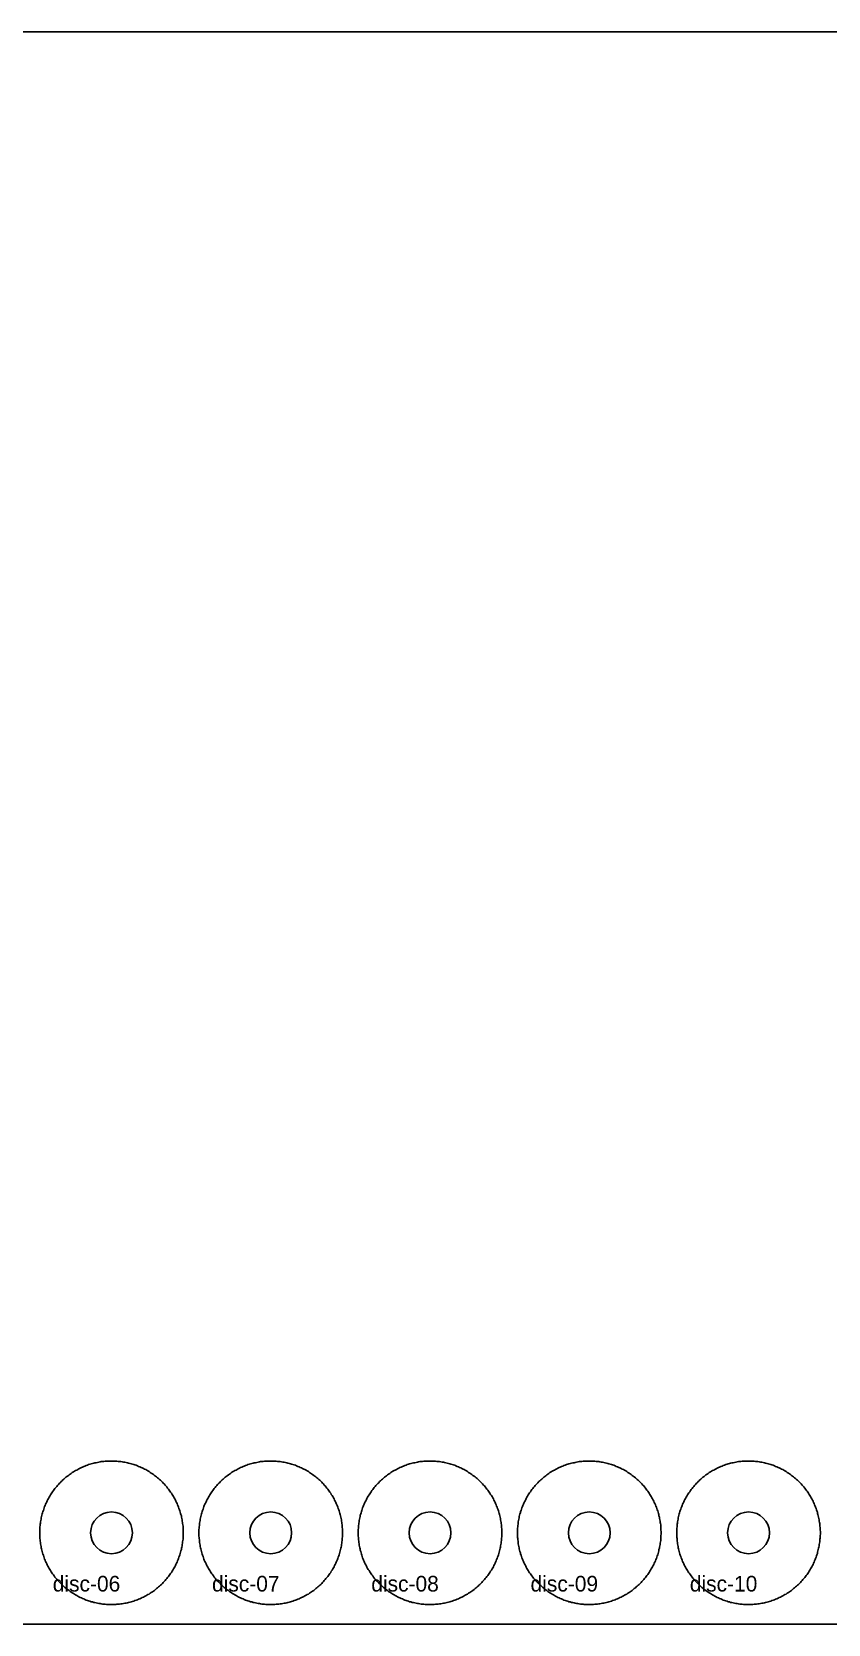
# Model space of a CAD drawing. Header units: millimetres. Extents: x 0 to 2440, y 0 to 1220.
# Drawn here: x 619 to 1229, y 0 to 1220 of the extents above; entities that cross this region are included whole.
import ezdxf

# ---------------------------------------------------------------- set-up
doc = ezdxf.new("R2010")
doc.units = ezdxf.units.MM
doc.layers.add('CUT_INSIDE', color=5, linetype='Continuous')
doc.layers.add('CUT_OUTSIDE', color=1, linetype='Continuous')

msp = doc.modelspace()

# ---------------------------------------------------------------- linework, layer by layer
at = {"layer": 'CUT_INSIDE'}
for centre in [(680, 70), (802, 70), (924, 70), (1046, 70), (1168, 70)]:
    msp.add_circle(centre, 16, dxfattribs=at)
at = {"layer": 'CUT_OUTSIDE'}
for points in [[(735, 70), (735, 71), (734.9, 72), (734.9, 73), (734.8, 74), (734.8, 75), (734.7, 76), (734.5, 77), (734.4, 78), (734.2, 79), (734.1, 80), (733.9, 80.9), (733.7, 81.9), (733.5, 82.9), (733.2, 83.9), (732.9, 84.8), (732.7, 85.8), (732.4, 86.8), (732.1, 87.7), (731.7, 88.7), (731.4, 89.6), (731, 90.5), (730.6, 91.5), (730.2, 92.4), (729.8, 93.3), (729.4, 94.2), (728.9, 95.1), (728.5, 96), (728, 96.8), (727.5, 97.7), (727, 98.6), (726.5, 99.4), (725.9, 100.3), (725.3, 101.1), (724.8, 101.9), (724.2, 102.7), (723.6, 103.5), (723, 104.3), (722.3, 105.1), (721.7, 105.9), (721, 106.6), (720.4, 107.4), (719.7, 108.1), (719, 108.8), (718.3, 109.5), (717.5, 110.2), (716.8, 110.9), (716, 111.5), (715.3, 112.2), (714.5, 112.8), (713.7, 113.4), (712.9, 114), (712.1, 114.6), (711.3, 115.2), (710.5, 115.8), (709.6, 116.3), (708.8, 116.9), (707.9, 117.4), (707.1, 117.9), (706.2, 118.4), (705.3, 118.8), (704.4, 119.3), (703.5, 119.7), (702.6, 120.1), (701.7, 120.5), (700.7, 120.9), (699.8, 121.3), (698.9, 121.7), (697.9, 122), (697, 122.3), (696, 122.6), (695.1, 122.9), (694.1, 123.2), (693.1, 123.4), (692.2, 123.6), (691.2, 123.8), (690.2, 124), (689.2, 124.2), (688.2, 124.4), (687.2, 124.5), (686.2, 124.6), (685.2, 124.7), (684.2, 124.8), (683.2, 124.9), (682.2, 125), (681.2, 125), (680.2, 125), (679.2, 125), (678.2, 125), (677.2, 124.9), (676.2, 124.9), (675.2, 124.8), (674.2, 124.7), (673.2, 124.6), (672.2, 124.5), (671.3, 124.3), (670.3, 124.1), (669.3, 123.9), (668.3, 123.7), (667.3, 123.5), (666.4, 123.3), (665.4, 123), (664.4, 122.8), (663.5, 122.5), (662.5, 122.2), (661.6, 121.8), (660.6, 121.5), (659.7, 121.1), (658.8, 120.7), (657.8, 120.3), (656.9, 119.9), (656, 119.5), (655.1, 119.1), (654.2, 118.6), (653.4, 118.1), (652.5, 117.6), (651.6, 117.1), (650.8, 116.6), (649.9, 116.1), (649.1, 115.5), (648.3, 114.9), (647.5, 114.3), (646.7, 113.7), (645.9, 113.1), (645.1, 112.5), (644.3, 111.9), (643.6, 111.2), (642.8, 110.5), (642.1, 109.9), (641.4, 109.2), (640.7, 108.4), (640, 107.7), (639.3, 107), (638.6, 106.2), (638, 105.5), (637.3, 104.7), (636.7, 103.9), (636.1, 103.1), (635.5, 102.3), (634.9, 101.5), (634.3, 100.7), (633.8, 99.8), (633.3, 99), (632.7, 98.1), (632.2, 97.3), (631.7, 96.4), (631.3, 95.5), (630.8, 94.6), (630.4, 93.7), (629.9, 92.8), (629.5, 91.9), (629.1, 91), (628.8, 90.1), (628.4, 89.1), (628.1, 88.2), (627.8, 87.2), (627.5, 86.3), (627.2, 85.3), (626.9, 84.4), (626.6, 83.4), (626.4, 82.4), (626.2, 81.4), (626, 80.5), (625.8, 79.5), (625.6, 78.5), (625.5, 77.5), (625.4, 76.5), (625.3, 75.5), (625.2, 74.5), (625.1, 73.5), (625, 72.5), (625, 71.5), (625, 70.5), (625, 69.5), (625, 68.5), (625, 67.5), (625.1, 66.5), (625.2, 65.5), (625.3, 64.5), (625.4, 63.5), (625.5, 62.5), (625.6, 61.5), (625.8, 60.5), (626, 59.5), (626.2, 58.6), (626.4, 57.6), (626.6, 56.6), (626.9, 55.6), (627.2, 54.7), (627.5, 53.7), (627.8, 52.8), (628.1, 51.8), (628.4, 50.9), (628.8, 49.9), (629.1, 49), (629.5, 48.1), (629.9, 47.2), (630.4, 46.3), (630.8, 45.4), (631.3, 44.5), (631.7, 43.6), (632.2, 42.7), (632.7, 41.9), (633.3, 41), (633.8, 40.1), (634.3, 39.3), (634.9, 38.5), (635.5, 37.7), (636.1, 36.9), (636.7, 36.1), (637.3, 35.3), (638, 34.5), (638.6, 33.8), (639.3, 33), (640, 32.3), (640.7, 31.6), (641.4, 30.8), (642.1, 30.1), (642.8, 29.5), (643.6, 28.8), (644.3, 28.1), (645.1, 27.5), (645.9, 26.9), (646.7, 26.3), (647.5, 25.7), (648.3, 25.1), (649.1, 24.5), (649.9, 23.9), (650.8, 23.4), (651.6, 22.9), (652.5, 22.4), (653.4, 21.9), (654.2, 21.4), (655.1, 20.9), (656, 20.5), (656.9, 20.1), (657.8, 19.7), (658.8, 19.3), (659.7, 18.9), (660.6, 18.5), (661.6, 18.2), (662.5, 17.8), (663.5, 17.5), (664.4, 17.2), (665.4, 17), (666.4, 16.7), (667.3, 16.5), (668.3, 16.3), (669.3, 16.1), (670.3, 15.9), (671.3, 15.7), (672.2, 15.5), (673.2, 15.4), (674.2, 15.3), (675.2, 15.2), (676.2, 15.1), (677.2, 15.1), (678.2, 15), (679.2, 15), (680.2, 15), (681.2, 15), (682.2, 15), (683.2, 15.1), (684.2, 15.2), (685.2, 15.3), (686.2, 15.4), (687.2, 15.5), (688.2, 15.6), (689.2, 15.8), (690.2, 16), (691.2, 16.1), (692.2, 16.4), (693.1, 16.6), (694.1, 16.8), (695.1, 17.1), (696, 17.4), (697, 17.7), (697.9, 18), (698.9, 18.3), (699.8, 18.7), (700.7, 19.1), (701.7, 19.5), (702.6, 19.9), (703.5, 20.3), (704.4, 20.7), (705.3, 21.2), (706.2, 21.6), (707.1, 22.1), (707.9, 22.6), (708.8, 23.1), (709.6, 23.7), (710.5, 24.2), (711.3, 24.8), (712.1, 25.4), (712.9, 25.9), (713.7, 26.6), (714.5, 27.2), (715.3, 27.8), (716, 28.5), (716.8, 29.1), (717.5, 29.8), (718.3, 30.5), (719, 31.2), (719.7, 31.9), (720.4, 32.6), (721, 33.4), (721.7, 34.1), (722.3, 34.9), (723, 35.7), (723.6, 36.5), (724.2, 37.3), (724.8, 38.1), (725.3, 38.9), (725.9, 39.7), (726.5, 40.6), (727, 41.4), (727.5, 42.3), (728, 43.2), (728.5, 44), (728.9, 44.9), (729.4, 45.8), (729.8, 46.7), (730.2, 47.6), (730.6, 48.5), (731, 49.5), (731.4, 50.4), (731.7, 51.3), (732.1, 52.3), (732.4, 53.2), (732.7, 54.2), (732.9, 55.2), (733.2, 56.1), (733.5, 57.1), (733.7, 58.1), (733.9, 59.1), (734.1, 60), (734.2, 61), (734.4, 62), (734.5, 63), (734.7, 64), (734.8, 65), (734.8, 66), (734.9, 67), (734.9, 68), (735, 69), (735, 70)], [(857, 70), (857, 71), (856.9, 72), (856.9, 73), (856.8, 74), (856.8, 75), (856.7, 76), (856.5, 77), (856.4, 78), (856.2, 79), (856.1, 80), (855.9, 80.9), (855.7, 81.9), (855.4, 82.9), (855.2, 83.9), (854.9, 84.8), (854.7, 85.8), (854.4, 86.8), (854.1, 87.7), (853.7, 88.7), (853.4, 89.6), (853, 90.5), (852.6, 91.5), (852.2, 92.4), (851.8, 93.3), (851.4, 94.2), (850.9, 95.1), (850.5, 96), (850, 96.8), (849.5, 97.7), (849, 98.6), (848.4, 99.4), (847.9, 100.3), (847.3, 101.1), (846.8, 101.9), (846.2, 102.7), (845.6, 103.5), (845, 104.3), (844.3, 105.1), (843.7, 105.9), (843, 106.6), (842.4, 107.4), (841.7, 108.1), (841, 108.8), (840.3, 109.5), (839.5, 110.2), (838.8, 110.9), (838, 111.5), (837.3, 112.2), (836.5, 112.8), (835.7, 113.4), (834.9, 114), (834.1, 114.6), (833.3, 115.2), (832.5, 115.8), (831.6, 116.3), (830.8, 116.9), (829.9, 117.4), (829, 117.9), (828.2, 118.4), (827.3, 118.8), (826.4, 119.3), (825.5, 119.7), (824.6, 120.1), (823.7, 120.5), (822.7, 120.9), (821.8, 121.3), (820.9, 121.7), (819.9, 122), (819, 122.3), (818, 122.6), (817.1, 122.9), (816.1, 123.2), (815.1, 123.4), (814.2, 123.6), (813.2, 123.8), (812.2, 124), (811.2, 124.2), (810.2, 124.4), (809.2, 124.5), (808.2, 124.6), (807.2, 124.7), (806.2, 124.8), (805.2, 124.9), (804.2, 125), (803.2, 125), (802.2, 125), (801.2, 125), (800.2, 125), (799.2, 124.9), (798.2, 124.9), (797.2, 124.8), (796.2, 124.7), (795.2, 124.6), (794.2, 124.5), (793.3, 124.3), (792.3, 124.1), (791.3, 123.9), (790.3, 123.7), (789.3, 123.5), (788.4, 123.3), (787.4, 123), (786.4, 122.8), (785.5, 122.5), (784.5, 122.2), (783.6, 121.8), (782.6, 121.5), (781.7, 121.1), (780.8, 120.7), (779.8, 120.3), (778.9, 119.9), (778, 119.5), (777.1, 119.1), (776.2, 118.6), (775.4, 118.1), (774.5, 117.6), (773.6, 117.1), (772.8, 116.6), (771.9, 116.1), (771.1, 115.5), (770.3, 114.9), (769.5, 114.3), (768.7, 113.7), (767.9, 113.1), (767.1, 112.5), (766.3, 111.9), (765.6, 111.2), (764.8, 110.5), (764.1, 109.9), (763.4, 109.2), (762.7, 108.4), (762, 107.7), (761.3, 107), (760.6, 106.2), (760, 105.5), (759.3, 104.7), (758.7, 103.9), (758.1, 103.1), (757.5, 102.3), (756.9, 101.5), (756.3, 100.7), (755.8, 99.8), (755.3, 99), (754.7, 98.1), (754.2, 97.3), (753.7, 96.4), (753.3, 95.5), (752.8, 94.6), (752.4, 93.7), (751.9, 92.8), (751.5, 91.9), (751.1, 91), (750.8, 90.1), (750.4, 89.1), (750.1, 88.2), (749.8, 87.2), (749.4, 86.3), (749.2, 85.3), (748.9, 84.4), (748.6, 83.4), (748.4, 82.4), (748.2, 81.4), (748, 80.5), (747.8, 79.5), (747.6, 78.5), (747.5, 77.5), (747.4, 76.5), (747.3, 75.5), (747.2, 74.5), (747.1, 73.5), (747, 72.5), (747, 71.5), (747, 70.5), (747, 69.5), (747, 68.5), (747, 67.5), (747.1, 66.5), (747.2, 65.5), (747.3, 64.5), (747.4, 63.5), (747.5, 62.5), (747.6, 61.5), (747.8, 60.5), (748, 59.5), (748.2, 58.6), (748.4, 57.6), (748.6, 56.6), (748.9, 55.6), (749.2, 54.7), (749.4, 53.7), (749.8, 52.8), (750.1, 51.8), (750.4, 50.9), (750.8, 49.9), (751.1, 49), (751.5, 48.1), (751.9, 47.2), (752.4, 46.3), (752.8, 45.4), (753.3, 44.5), (753.7, 43.6), (754.2, 42.7), (754.7, 41.9), (755.3, 41), (755.8, 40.1), (756.3, 39.3), (756.9, 38.5), (757.5, 37.7), (758.1, 36.9), (758.7, 36.1), (759.3, 35.3), (760, 34.5), (760.6, 33.8), (761.3, 33), (762, 32.3), (762.7, 31.6), (763.4, 30.8), (764.1, 30.1), (764.8, 29.5), (765.6, 28.8), (766.3, 28.1), (767.1, 27.5), (767.9, 26.9), (768.7, 26.3), (769.5, 25.7), (770.3, 25.1), (771.1, 24.5), (771.9, 23.9), (772.8, 23.4), (773.6, 22.9), (774.5, 22.4), (775.4, 21.9), (776.2, 21.4), (777.1, 20.9), (778, 20.5), (778.9, 20.1), (779.8, 19.7), (780.8, 19.3), (781.7, 18.9), (782.6, 18.5), (783.6, 18.2), (784.5, 17.8), (785.5, 17.5), (786.4, 17.2), (787.4, 17), (788.4, 16.7), (789.3, 16.5), (790.3, 16.3), (791.3, 16.1), (792.3, 15.9), (793.3, 15.7), (794.2, 15.5), (795.2, 15.4), (796.2, 15.3), (797.2, 15.2), (798.2, 15.1), (799.2, 15.1), (800.2, 15), (801.2, 15), (802.2, 15), (803.2, 15), (804.2, 15), (805.2, 15.1), (806.2, 15.2), (807.2, 15.3), (808.2, 15.4), (809.2, 15.5), (810.2, 15.6), (811.2, 15.8), (812.2, 16), (813.2, 16.1), (814.2, 16.4), (815.1, 16.6), (816.1, 16.8), (817.1, 17.1), (818, 17.4), (819, 17.7), (819.9, 18), (820.9, 18.3), (821.8, 18.7), (822.7, 19.1), (823.7, 19.5), (824.6, 19.9), (825.5, 20.3), (826.4, 20.7), (827.3, 21.2), (828.2, 21.6), (829, 22.1), (829.9, 22.6), (830.8, 23.1), (831.6, 23.7), (832.5, 24.2), (833.3, 24.8), (834.1, 25.4), (834.9, 25.9), (835.7, 26.6), (836.5, 27.2), (837.3, 27.8), (838, 28.5), (838.8, 29.1), (839.5, 29.8), (840.3, 30.5), (841, 31.2), (841.7, 31.9), (842.4, 32.6), (843, 33.4), (843.7, 34.1), (844.3, 34.9), (845, 35.7), (845.6, 36.5), (846.2, 37.3), (846.8, 38.1), (847.3, 38.9), (847.9, 39.7), (848.4, 40.6), (849, 41.4), (849.5, 42.3), (850, 43.2), (850.5, 44), (850.9, 44.9), (851.4, 45.8), (851.8, 46.7), (852.2, 47.6), (852.6, 48.5), (853, 49.5), (853.4, 50.4), (853.7, 51.3), (854.1, 52.3), (854.4, 53.2), (854.7, 54.2), (854.9, 55.2), (855.2, 56.1), (855.4, 57.1), (855.7, 58.1), (855.9, 59.1), (856.1, 60), (856.2, 61), (856.4, 62), (856.5, 63), (856.7, 64), (856.8, 65), (856.8, 66), (856.9, 67), (856.9, 68), (857, 69), (857, 70)], [(979, 70), (979, 71), (978.9, 72), (978.9, 73), (978.8, 74), (978.8, 75), (978.7, 76), (978.5, 77), (978.4, 78), (978.2, 79), (978.1, 80), (977.9, 80.9), (977.7, 81.9), (977.4, 82.9), (977.2, 83.9), (976.9, 84.8), (976.7, 85.8), (976.4, 86.8), (976.1, 87.7), (975.7, 88.7), (975.4, 89.6), (975, 90.5), (974.6, 91.5), (974.2, 92.4), (973.8, 93.3), (973.4, 94.2), (972.9, 95.1), (972.5, 96), (972, 96.8), (971.5, 97.7), (971, 98.6), (970.4, 99.4), (969.9, 100.3), (969.3, 101.1), (968.8, 101.9), (968.2, 102.7), (967.6, 103.5), (967, 104.3), (966.3, 105.1), (965.7, 105.9), (965, 106.6), (964.3, 107.4), (963.7, 108.1), (963, 108.8), (962.2, 109.5), (961.5, 110.2), (960.8, 110.9), (960, 111.5), (959.3, 112.2), (958.5, 112.8), (957.7, 113.4), (956.9, 114), (956.1, 114.6), (955.3, 115.2), (954.5, 115.8), (953.6, 116.3), (952.8, 116.9), (951.9, 117.4), (951, 117.9), (950.2, 118.4), (949.3, 118.8), (948.4, 119.3), (947.5, 119.7), (946.6, 120.1), (945.7, 120.5), (944.7, 120.9), (943.8, 121.3), (942.9, 121.7), (941.9, 122), (941, 122.3), (940, 122.6), (939.1, 122.9), (938.1, 123.2), (937.1, 123.4), (936.2, 123.6), (935.2, 123.8), (934.2, 124), (933.2, 124.2), (932.2, 124.4), (931.2, 124.5), (930.2, 124.6), (929.2, 124.7), (928.2, 124.8), (927.2, 124.9), (926.2, 125), (925.2, 125), (924.2, 125), (923.2, 125), (922.2, 125), (921.2, 124.9), (920.2, 124.9), (919.2, 124.8), (918.2, 124.7), (917.2, 124.6), (916.2, 124.5), (915.3, 124.3), (914.3, 124.1), (913.3, 123.9), (912.3, 123.7), (911.3, 123.5), (910.4, 123.3), (909.4, 123), (908.4, 122.8), (907.5, 122.5), (906.5, 122.2), (905.6, 121.8), (904.6, 121.5), (903.7, 121.1), (902.8, 120.7), (901.8, 120.3), (900.9, 119.9), (900, 119.5), (899.1, 119.1), (898.2, 118.6), (897.4, 118.1), (896.5, 117.6), (895.6, 117.1), (894.8, 116.6), (893.9, 116.1), (893.1, 115.5), (892.3, 114.9), (891.5, 114.3), (890.6, 113.7), (889.9, 113.1), (889.1, 112.5), (888.3, 111.9), (887.6, 111.2), (886.8, 110.5), (886.1, 109.9), (885.4, 109.2), (884.7, 108.4), (884, 107.7), (883.3, 107), (882.6, 106.2), (882, 105.5), (881.3, 104.7), (880.7, 103.9), (880.1, 103.1), (879.5, 102.3), (878.9, 101.5), (878.3, 100.7), (877.8, 99.8), (877.3, 99), (876.7, 98.1), (876.2, 97.3), (875.7, 96.4), (875.3, 95.5), (874.8, 94.6), (874.4, 93.7), (873.9, 92.8), (873.5, 91.9), (873.1, 91), (872.8, 90.1), (872.4, 89.1), (872.1, 88.2), (871.8, 87.2), (871.4, 86.3), (871.2, 85.3), (870.9, 84.4), (870.6, 83.4), (870.4, 82.4), (870.2, 81.4), (870, 80.5), (869.8, 79.5), (869.6, 78.5), (869.5, 77.5), (869.4, 76.5), (869.3, 75.5), (869.2, 74.5), (869.1, 73.5), (869, 72.5), (869, 71.5), (869, 70.5), (869, 69.5), (869, 68.5), (869, 67.5), (869.1, 66.5), (869.2, 65.5), (869.3, 64.5), (869.4, 63.5), (869.5, 62.5), (869.6, 61.5), (869.8, 60.5), (870, 59.5), (870.2, 58.6), (870.4, 57.6), (870.6, 56.6), (870.9, 55.6), (871.2, 54.7), (871.4, 53.7), (871.8, 52.8), (872.1, 51.8), (872.4, 50.9), (872.8, 49.9), (873.1, 49), (873.5, 48.1), (873.9, 47.2), (874.4, 46.3), (874.8, 45.4), (875.3, 44.5), (875.7, 43.6), (876.2, 42.7), (876.7, 41.9), (877.3, 41), (877.8, 40.1), (878.3, 39.3), (878.9, 38.5), (879.5, 37.7), (880.1, 36.9), (880.7, 36.1), (881.3, 35.3), (882, 34.5), (882.6, 33.8), (883.3, 33), (884, 32.3), (884.7, 31.6), (885.4, 30.8), (886.1, 30.1), (886.8, 29.5), (887.6, 28.8), (888.3, 28.1), (889.1, 27.5), (889.9, 26.9), (890.6, 26.3), (891.5, 25.7), (892.3, 25.1), (893.1, 24.5), (893.9, 23.9), (894.8, 23.4), (895.6, 22.9), (896.5, 22.4), (897.4, 21.9), (898.2, 21.4), (899.1, 20.9), (900, 20.5), (900.9, 20.1), (901.8, 19.7), (902.8, 19.3), (903.7, 18.9), (904.6, 18.5), (905.6, 18.2), (906.5, 17.8), (907.5, 17.5), (908.4, 17.2), (909.4, 17), (910.4, 16.7), (911.3, 16.5), (912.3, 16.3), (913.3, 16.1), (914.3, 15.9), (915.3, 15.7), (916.2, 15.5), (917.2, 15.4), (918.2, 15.3), (919.2, 15.2), (920.2, 15.1), (921.2, 15.1), (922.2, 15), (923.2, 15), (924.2, 15), (925.2, 15), (926.2, 15), (927.2, 15.1), (928.2, 15.2), (929.2, 15.3), (930.2, 15.4), (931.2, 15.5), (932.2, 15.6), (933.2, 15.8), (934.2, 16), (935.2, 16.1), (936.2, 16.4), (937.1, 16.6), (938.1, 16.8), (939.1, 17.1), (940, 17.4), (941, 17.7), (941.9, 18), (942.9, 18.3), (943.8, 18.7), (944.7, 19.1), (945.7, 19.5), (946.6, 19.9), (947.5, 20.3), (948.4, 20.7), (949.3, 21.2), (950.2, 21.6), (951, 22.1), (951.9, 22.6), (952.8, 23.1), (953.6, 23.7), (954.5, 24.2), (955.3, 24.8), (956.1, 25.4), (956.9, 25.9), (957.7, 26.6), (958.5, 27.2), (959.3, 27.8), (960, 28.5), (960.8, 29.1), (961.5, 29.8), (962.2, 30.5), (963, 31.2), (963.7, 31.9), (964.3, 32.6), (965, 33.4), (965.7, 34.1), (966.3, 34.9), (967, 35.7), (967.6, 36.5), (968.2, 37.3), (968.8, 38.1), (969.3, 38.9), (969.9, 39.7), (970.4, 40.6), (971, 41.4), (971.5, 42.3), (972, 43.2), (972.5, 44), (972.9, 44.9), (973.4, 45.8), (973.8, 46.7), (974.2, 47.6), (974.6, 48.5), (975, 49.5), (975.4, 50.4), (975.7, 51.3), (976.1, 52.3), (976.4, 53.2), (976.7, 54.2), (976.9, 55.2), (977.2, 56.1), (977.4, 57.1), (977.7, 58.1), (977.9, 59.1), (978.1, 60), (978.2, 61), (978.4, 62), (978.5, 63), (978.7, 64), (978.8, 65), (978.8, 66), (978.9, 67), (978.9, 68), (979, 69), (979, 70)], [(1101, 70), (1101, 71), (1100.9, 72), (1100.9, 73), (1100.8, 74), (1100.8, 75), (1100.7, 76), (1100.5, 77), (1100.4, 78), (1100.2, 79), (1100.1, 80), (1099.9, 80.9), (1099.7, 81.9), (1099.4, 82.9), (1099.2, 83.9), (1098.9, 84.8), (1098.7, 85.8), (1098.4, 86.8), (1098.1, 87.7), (1097.7, 88.7), (1097.4, 89.6), (1097, 90.5), (1096.6, 91.5), (1096.2, 92.4), (1095.8, 93.3), (1095.4, 94.2), (1094.9, 95.1), (1094.5, 96), (1094, 96.8), (1093.5, 97.7), (1093, 98.6), (1092.4, 99.4), (1091.9, 100.3), (1091.3, 101.1), (1090.8, 101.9), (1090.2, 102.7), (1089.6, 103.5), (1089, 104.3), (1088.3, 105.1), (1087.7, 105.9), (1087, 106.6), (1086.3, 107.4), (1085.7, 108.1), (1085, 108.8), (1084.2, 109.5), (1083.5, 110.2), (1082.8, 110.9), (1082, 111.5), (1081.3, 112.2), (1080.5, 112.8), (1079.7, 113.4), (1078.9, 114), (1078.1, 114.6), (1077.3, 115.2), (1076.5, 115.8), (1075.6, 116.3), (1074.8, 116.9), (1073.9, 117.4), (1073, 117.9), (1072.2, 118.4), (1071.3, 118.8), (1070.4, 119.3), (1069.5, 119.7), (1068.6, 120.1), (1067.7, 120.5), (1066.7, 120.9), (1065.8, 121.3), (1064.9, 121.7), (1063.9, 122), (1063, 122.3), (1062, 122.6), (1061.1, 122.9), (1060.1, 123.2), (1059.1, 123.4), (1058.1, 123.6), (1057.2, 123.8), (1056.2, 124), (1055.2, 124.2), (1054.2, 124.4), (1053.2, 124.5), (1052.2, 124.6), (1051.2, 124.7), (1050.2, 124.8), (1049.2, 124.9), (1048.2, 125), (1047.2, 125), (1046.2, 125), (1045.2, 125), (1044.2, 125), (1043.2, 124.9), (1042.2, 124.9), (1041.2, 124.8), (1040.2, 124.7), (1039.2, 124.6), (1038.2, 124.5), (1037.3, 124.3), (1036.3, 124.1), (1035.3, 123.9), (1034.3, 123.7), (1033.3, 123.5), (1032.4, 123.3), (1031.4, 123), (1030.4, 122.8), (1029.5, 122.5), (1028.5, 122.2), (1027.6, 121.8), (1026.6, 121.5), (1025.7, 121.1), (1024.8, 120.7), (1023.8, 120.3), (1022.9, 119.9), (1022, 119.5), (1021.1, 119.1), (1020.2, 118.6), (1019.4, 118.1), (1018.5, 117.6), (1017.6, 117.1), (1016.8, 116.6), (1015.9, 116.1), (1015.1, 115.5), (1014.3, 114.9), (1013.4, 114.3), (1012.6, 113.7), (1011.9, 113.1), (1011.1, 112.5), (1010.3, 111.9), (1009.6, 111.2), (1008.8, 110.5), (1008.1, 109.9), (1007.4, 109.2), (1006.6, 108.4), (1006, 107.7), (1005.3, 107), (1004.6, 106.2), (1004, 105.5), (1003.3, 104.7), (1002.7, 103.9), (1002.1, 103.1), (1001.5, 102.3), (1000.9, 101.5), (1000.3, 100.7), (999.8, 99.8), (999.2, 99), (998.7, 98.1), (998.2, 97.3), (997.7, 96.4), (997.3, 95.5), (996.8, 94.6), (996.4, 93.7), (995.9, 92.8), (995.5, 91.9), (995.1, 91), (994.8, 90.1), (994.4, 89.1), (994.1, 88.2), (993.7, 87.2), (993.4, 86.3), (993.2, 85.3), (992.9, 84.4), (992.6, 83.4), (992.4, 82.4), (992.2, 81.4), (992, 80.5), (991.8, 79.5), (991.6, 78.5), (991.5, 77.5), (991.4, 76.5), (991.3, 75.5), (991.2, 74.5), (991.1, 73.5), (991, 72.5), (991, 71.5), (991, 70.5), (991, 69.5), (991, 68.5), (991, 67.5), (991.1, 66.5), (991.2, 65.5), (991.3, 64.5), (991.4, 63.5), (991.5, 62.5), (991.6, 61.5), (991.8, 60.5), (992, 59.5), (992.2, 58.6), (992.4, 57.6), (992.6, 56.6), (992.9, 55.6), (993.2, 54.7), (993.4, 53.7), (993.7, 52.8), (994.1, 51.8), (994.4, 50.9), (994.8, 49.9), (995.1, 49), (995.5, 48.1), (995.9, 47.2), (996.4, 46.3), (996.8, 45.4), (997.3, 44.5), (997.7, 43.6), (998.2, 42.7), (998.7, 41.9), (999.2, 41), (999.8, 40.1), (1000.3, 39.3), (1000.9, 38.5), (1001.5, 37.7), (1002.1, 36.9), (1002.7, 36.1), (1003.3, 35.3), (1004, 34.5), (1004.6, 33.8), (1005.3, 33), (1006, 32.3), (1006.6, 31.6), (1007.4, 30.8), (1008.1, 30.1), (1008.8, 29.5), (1009.6, 28.8), (1010.3, 28.1), (1011.1, 27.5), (1011.9, 26.9), (1012.6, 26.3), (1013.4, 25.7), (1014.3, 25.1), (1015.1, 24.5), (1015.9, 23.9), (1016.8, 23.4), (1017.6, 22.9), (1018.5, 22.4), (1019.4, 21.9), (1020.2, 21.4), (1021.1, 20.9), (1022, 20.5), (1022.9, 20.1), (1023.8, 19.7), (1024.8, 19.3), (1025.7, 18.9), (1026.6, 18.5), (1027.6, 18.2), (1028.5, 17.8), (1029.5, 17.5), (1030.4, 17.2), (1031.4, 17), (1032.4, 16.7), (1033.3, 16.5), (1034.3, 16.3), (1035.3, 16.1), (1036.3, 15.9), (1037.3, 15.7), (1038.2, 15.5), (1039.2, 15.4), (1040.2, 15.3), (1041.2, 15.2), (1042.2, 15.1), (1043.2, 15.1), (1044.2, 15), (1045.2, 15), (1046.2, 15), (1047.2, 15), (1048.2, 15), (1049.2, 15.1), (1050.2, 15.2), (1051.2, 15.3), (1052.2, 15.4), (1053.2, 15.5), (1054.2, 15.6), (1055.2, 15.8), (1056.2, 16), (1057.2, 16.1), (1058.1, 16.4), (1059.1, 16.6), (1060.1, 16.8), (1061.1, 17.1), (1062, 17.4), (1063, 17.7), (1063.9, 18), (1064.9, 18.3), (1065.8, 18.7), (1066.7, 19.1), (1067.7, 19.5), (1068.6, 19.9), (1069.5, 20.3), (1070.4, 20.7), (1071.3, 21.2), (1072.2, 21.6), (1073, 22.1), (1073.9, 22.6), (1074.8, 23.1), (1075.6, 23.7), (1076.5, 24.2), (1077.3, 24.8), (1078.1, 25.4), (1078.9, 25.9), (1079.7, 26.6), (1080.5, 27.2), (1081.3, 27.8), (1082, 28.5), (1082.8, 29.1), (1083.5, 29.8), (1084.2, 30.5), (1085, 31.2), (1085.7, 31.9), (1086.3, 32.6), (1087, 33.4), (1087.7, 34.1), (1088.3, 34.9), (1089, 35.7), (1089.6, 36.5), (1090.2, 37.3), (1090.8, 38.1), (1091.3, 38.9), (1091.9, 39.7), (1092.4, 40.6), (1093, 41.4), (1093.5, 42.3), (1094, 43.2), (1094.5, 44), (1094.9, 44.9), (1095.4, 45.8), (1095.8, 46.7), (1096.2, 47.6), (1096.6, 48.5), (1097, 49.5), (1097.4, 50.4), (1097.7, 51.3), (1098.1, 52.3), (1098.4, 53.2), (1098.7, 54.2), (1098.9, 55.2), (1099.2, 56.1), (1099.4, 57.1), (1099.7, 58.1), (1099.9, 59.1), (1100.1, 60), (1100.2, 61), (1100.4, 62), (1100.5, 63), (1100.7, 64), (1100.8, 65), (1100.8, 66), (1100.9, 67), (1100.9, 68), (1101, 69), (1101, 70)], [(1223, 70), (1223, 71), (1222.9, 72), (1222.9, 73), (1222.8, 74), (1222.7, 75), (1222.6, 76), (1222.5, 77), (1222.4, 78), (1222.2, 79), (1222.1, 80), (1221.9, 80.9), (1221.7, 81.9), (1221.4, 82.9), (1221.2, 83.9), (1220.9, 84.8), (1220.7, 85.8), (1220.4, 86.8), (1220, 87.7), (1219.7, 88.7), (1219.4, 89.6), (1219, 90.5), (1218.6, 91.5), (1218.2, 92.4), (1217.8, 93.3), (1217.4, 94.2), (1216.9, 95.1), (1216.5, 96), (1216, 96.8), (1215.5, 97.7), (1215, 98.6), (1214.4, 99.4), (1213.9, 100.3), (1213.3, 101.1), (1212.8, 101.9), (1212.2, 102.7), (1211.6, 103.5), (1211, 104.3), (1210.3, 105.1), (1209.7, 105.9), (1209, 106.6), (1208.3, 107.4), (1207.7, 108.1), (1207, 108.8), (1206.2, 109.5), (1205.5, 110.2), (1204.8, 110.9), (1204, 111.5), (1203.3, 112.2), (1202.5, 112.8), (1201.7, 113.4), (1200.9, 114), (1200.1, 114.6), (1199.3, 115.2), (1198.5, 115.8), (1197.6, 116.3), (1196.8, 116.9), (1195.9, 117.4), (1195, 117.9), (1194.2, 118.4), (1193.3, 118.8), (1192.4, 119.3), (1191.5, 119.7), (1190.6, 120.1), (1189.7, 120.5), (1188.7, 120.9), (1187.8, 121.3), (1186.9, 121.7), (1185.9, 122), (1185, 122.3), (1184, 122.6), (1183.1, 122.9), (1182.1, 123.2), (1181.1, 123.4), (1180.1, 123.6), (1179.2, 123.8), (1178.2, 124), (1177.2, 124.2), (1176.2, 124.4), (1175.2, 124.5), (1174.2, 124.6), (1173.2, 124.7), (1172.2, 124.8), (1171.2, 124.9), (1170.2, 125), (1169.2, 125), (1168.2, 125), (1167.2, 125), (1166.2, 125), (1165.2, 124.9), (1164.2, 124.9), (1163.2, 124.8), (1162.2, 124.7), (1161.2, 124.6), (1160.2, 124.5), (1159.2, 124.3), (1158.3, 124.1), (1157.3, 123.9), (1156.3, 123.7), (1155.3, 123.5), (1154.3, 123.3), (1153.4, 123), (1152.4, 122.8), (1151.5, 122.5), (1150.5, 122.2), (1149.6, 121.8), (1148.6, 121.5), (1147.7, 121.1), (1146.8, 120.7), (1145.8, 120.3), (1144.9, 119.9), (1144, 119.5), (1143.1, 119.1), (1142.2, 118.6), (1141.3, 118.1), (1140.5, 117.6), (1139.6, 117.1), (1138.8, 116.6), (1137.9, 116.1), (1137.1, 115.5), (1136.3, 114.9), (1135.4, 114.3), (1134.6, 113.7), (1133.9, 113.1), (1133.1, 112.5), (1132.3, 111.9), (1131.5, 111.2), (1130.8, 110.5), (1130.1, 109.9), (1129.4, 109.2), (1128.6, 108.4), (1128, 107.7), (1127.3, 107), (1126.6, 106.2), (1126, 105.5), (1125.3, 104.7), (1124.7, 103.9), (1124.1, 103.1), (1123.5, 102.3), (1122.9, 101.5), (1122.3, 100.7), (1121.8, 99.8), (1121.2, 99), (1120.7, 98.1), (1120.2, 97.3), (1119.7, 96.4), (1119.3, 95.5), (1118.8, 94.6), (1118.4, 93.7), (1117.9, 92.8), (1117.5, 91.9), (1117.1, 91), (1116.8, 90.1), (1116.4, 89.1), (1116.1, 88.2), (1115.7, 87.2), (1115.4, 86.3), (1115.2, 85.3), (1114.9, 84.4), (1114.6, 83.4), (1114.4, 82.4), (1114.2, 81.4), (1114, 80.5), (1113.8, 79.5), (1113.6, 78.5), (1113.5, 77.5), (1113.4, 76.5), (1113.3, 75.5), (1113.2, 74.5), (1113.1, 73.5), (1113, 72.5), (1113, 71.5), (1113, 70.5), (1113, 69.5), (1113, 68.5), (1113, 67.5), (1113.1, 66.5), (1113.2, 65.5), (1113.3, 64.5), (1113.4, 63.5), (1113.5, 62.5), (1113.6, 61.5), (1113.8, 60.5), (1114, 59.5), (1114.2, 58.6), (1114.4, 57.6), (1114.6, 56.6), (1114.9, 55.6), (1115.2, 54.7), (1115.4, 53.7), (1115.7, 52.8), (1116.1, 51.8), (1116.4, 50.9), (1116.8, 49.9), (1117.1, 49), (1117.5, 48.1), (1117.9, 47.2), (1118.4, 46.3), (1118.8, 45.4), (1119.3, 44.5), (1119.7, 43.6), (1120.2, 42.7), (1120.7, 41.9), (1121.2, 41), (1121.8, 40.1), (1122.3, 39.3), (1122.9, 38.5), (1123.5, 37.7), (1124.1, 36.9), (1124.7, 36.1), (1125.3, 35.3), (1126, 34.5), (1126.6, 33.8), (1127.3, 33), (1128, 32.3), (1128.6, 31.6), (1129.4, 30.8), (1130.1, 30.1), (1130.8, 29.5), (1131.5, 28.8), (1132.3, 28.1), (1133.1, 27.5), (1133.9, 26.9), (1134.6, 26.3), (1135.4, 25.7), (1136.3, 25.1), (1137.1, 24.5), (1137.9, 23.9), (1138.8, 23.4), (1139.6, 22.9), (1140.5, 22.4), (1141.3, 21.9), (1142.2, 21.4), (1143.1, 20.9), (1144, 20.5), (1144.9, 20.1), (1145.8, 19.7), (1146.8, 19.3), (1147.7, 18.9), (1148.6, 18.5), (1149.6, 18.2), (1150.5, 17.8), (1151.5, 17.5), (1152.4, 17.2), (1153.4, 17), (1154.3, 16.7), (1155.3, 16.5), (1156.3, 16.3), (1157.3, 16.1), (1158.3, 15.9), (1159.2, 15.7), (1160.2, 15.5), (1161.2, 15.4), (1162.2, 15.3), (1163.2, 15.2), (1164.2, 15.1), (1165.2, 15.1), (1166.2, 15), (1167.2, 15), (1168.2, 15), (1169.2, 15), (1170.2, 15), (1171.2, 15.1), (1172.2, 15.2), (1173.2, 15.3), (1174.2, 15.4), (1175.2, 15.5), (1176.2, 15.6), (1177.2, 15.8), (1178.2, 16), (1179.2, 16.1), (1180.1, 16.4), (1181.1, 16.6), (1182.1, 16.8), (1183.1, 17.1), (1184, 17.4), (1185, 17.7), (1185.9, 18), (1186.9, 18.3), (1187.8, 18.7), (1188.7, 19.1), (1189.7, 19.5), (1190.6, 19.9), (1191.5, 20.3), (1192.4, 20.7), (1193.3, 21.2), (1194.2, 21.6), (1195, 22.1), (1195.9, 22.6), (1196.8, 23.1), (1197.6, 23.7), (1198.5, 24.2), (1199.3, 24.8), (1200.1, 25.4), (1200.9, 25.9), (1201.7, 26.6), (1202.5, 27.2), (1203.3, 27.8), (1204, 28.5), (1204.8, 29.1), (1205.5, 29.8), (1206.2, 30.5), (1207, 31.2), (1207.7, 31.9), (1208.3, 32.6), (1209, 33.4), (1209.7, 34.1), (1210.3, 34.9), (1211, 35.7), (1211.6, 36.5), (1212.2, 37.3), (1212.8, 38.1), (1213.3, 38.9), (1213.9, 39.7), (1214.4, 40.6), (1215, 41.4), (1215.5, 42.3), (1216, 43.2), (1216.5, 44), (1216.9, 44.9), (1217.4, 45.8), (1217.8, 46.7), (1218.2, 47.6), (1218.6, 48.5), (1219, 49.5), (1219.4, 50.4), (1219.7, 51.3), (1220, 52.3), (1220.4, 53.2), (1220.7, 54.2), (1220.9, 55.2), (1221.2, 56.1), (1221.4, 57.1), (1221.7, 58.1), (1221.9, 59.1), (1222.1, 60), (1222.2, 61), (1222.4, 62), (1222.5, 63), (1222.6, 64), (1222.7, 65), (1222.8, 66), (1222.9, 67), (1222.9, 68), (1223, 69), (1223, 70)]]:
    msp.add_lwpolyline(points, close=True, dxfattribs=at)
at = {"layer": 'SHEET_EDGE'}
msp.add_lwpolyline([(0, 0), (2440, 0), (2440, 1220), (0, 1220)], close=True, dxfattribs=at)

# ---------------------------------------------------------------- texts
at = {"layer": 'NOTES'}
for s, p in [('disc-06', (635, 25)), ('disc-07', (757, 25)), ('disc-08', (879, 25)), ('disc-09', (1001, 25)), ('disc-10', (1123, 25))]:
    msp.add_text(s, height=12, dxfattribs=at).set_placement(p)

doc.saveas('drawing.dxf')
